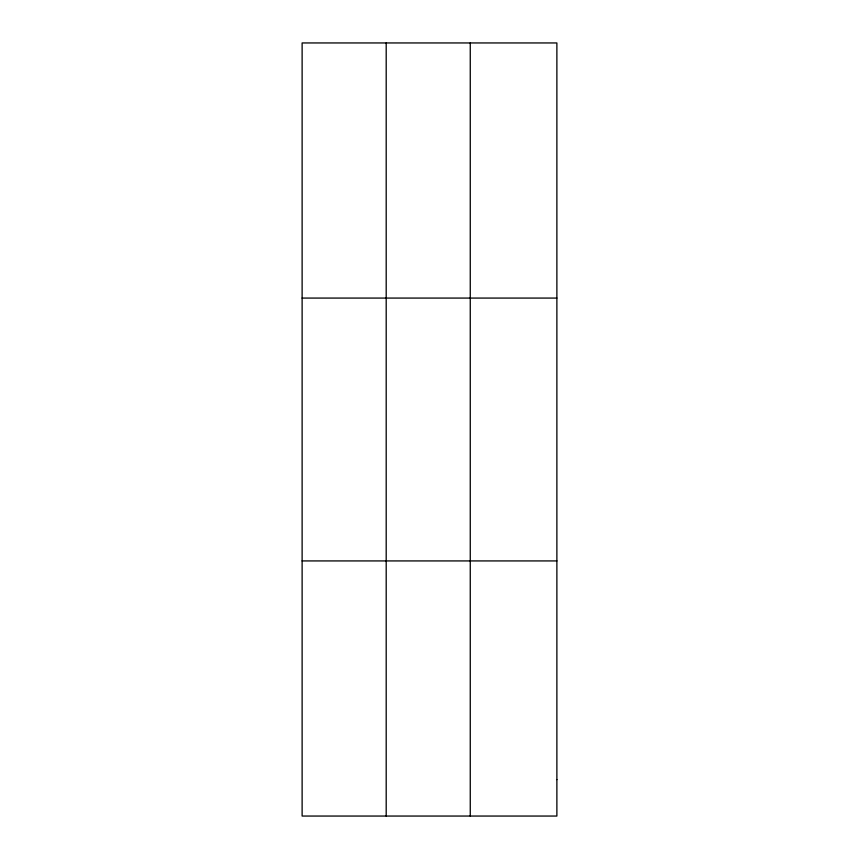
<?xml version="1.0" encoding="UTF-8"?>
<svg xmlns="http://www.w3.org/2000/svg" width="859" height="859" viewBox="0 0 859 859"><rect width="100%" height="100%" fill="white"/><g stroke="black" fill="none" stroke-linecap="round" stroke-linejoin="round"><path stroke-width="1.29" d="M386.196 816.05L386.196 42.95M470.26 816.05L470.26 42.95M302.121 298.073L556.879 298.073M302.121 560.927L556.879 560.927M556.879 779.607L556.879 816.05L302.121 816.05L302.121 42.95L556.879 42.95L556.879 779.607"/></g></svg>
